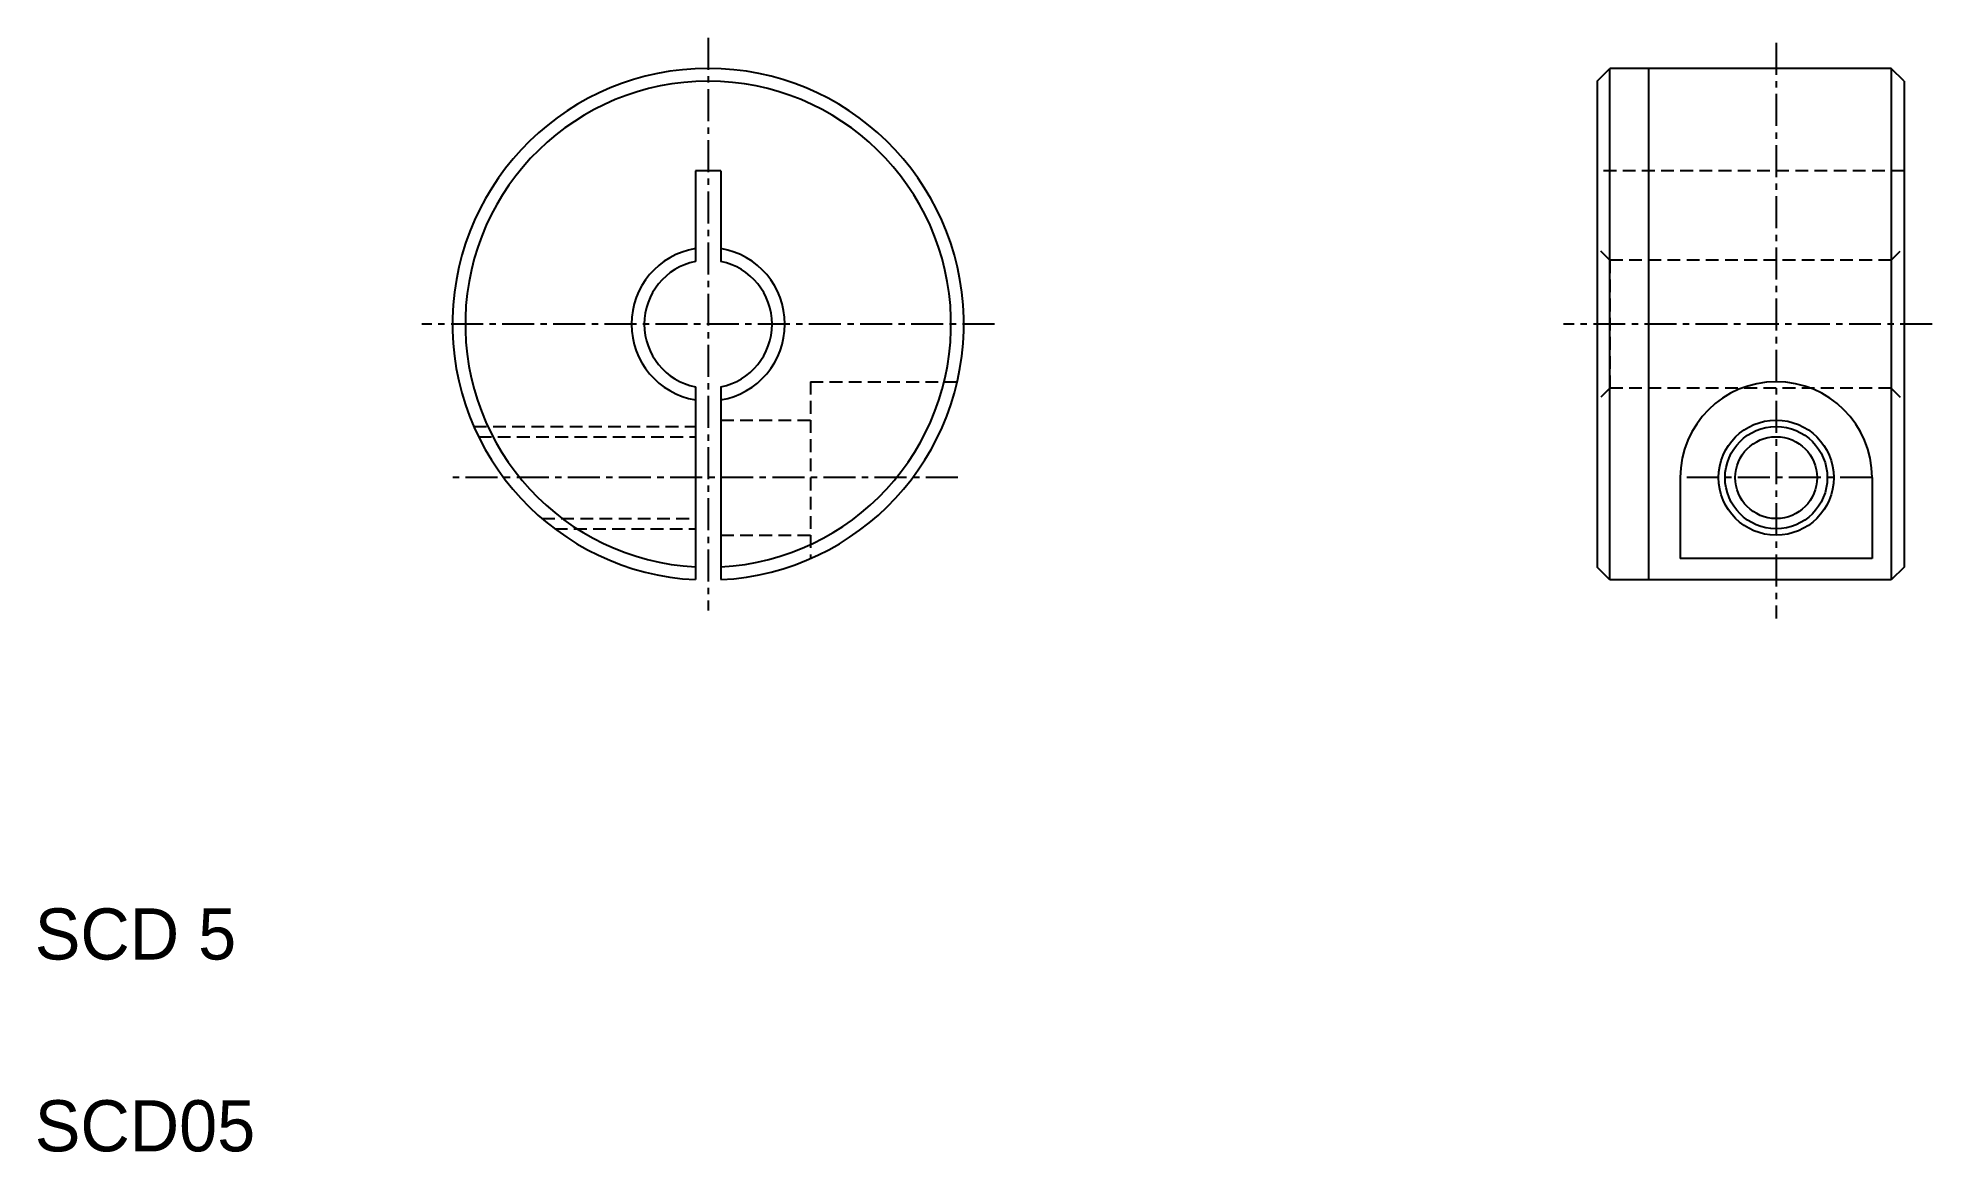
# Model space of a CAD drawing. Extents: x 29.3 to 103.4, y 33.8 to 77.4.
import ezdxf

# ---------------------------------------------------------------- set-up
doc = ezdxf.new("R2010")
doc.units = 0
doc.linetypes.add('CENTER', pattern=[2, 1.25, -0.25, 0.25, -0.25])
doc.linetypes.add('DASHED', pattern=[0.75, 0.5, -0.25])
doc.layers.get('0').update_dxf_attribs({"linetype": 'CONTINUOUS'})
doc.layers.add('CENTER', color=1, linetype='CENTER')

msp = doc.modelspace()

# ---------------------------------------------------------------- linework, layer by layer
at = {"color": 7, "linetype": 'CONTINUOUS'}
for p, q in [((90.312, 75.704), (90.812, 76.204)), ((90.312, 75.704), (90.312, 56.704)), ((101.812, 76.204), (90.812, 76.204)), ((90.812, 56.204), (90.812, 76.204)), ((92.312, 76.204), (92.312, 56.204)), ((101.812, 76.204), (101.812, 56.204)), ((102.312, 75.704), (101.812, 76.204)), ((102.312, 75.704), (102.312, 56.704)), ((55.039, 72.204), (55.039, 68.653)), ((56.039, 72.204), (55.039, 72.204)), ((56.039, 72.204), (56.039, 68.653)), ((55.039, 63.754), (55.039, 56.216)), ((56.039, 63.754), (56.039, 56.216)), ((93.562, 60.204), (93.562, 57.038)), ((101.062, 60.204), (101.062, 57.038)), ((90.812, 56.204), (90.312, 56.704)), ((101.062, 57.038), (93.562, 57.038)), ((102.312, 56.704), (101.812, 56.204)), ((101.812, 56.204), (90.812, 56.204))]:
    msp.add_line(p, q, dxfattribs=at)
at = {"color": 3, "linetype": 'DASHED'}
for p, q in [((102.312, 72.204), (90.312, 72.204)), ((90.812, 68.704), (90.312, 69.204)), ((101.812, 68.704), (102.312, 69.204)), ((101.812, 68.704), (90.812, 68.704)), ((90.812, 68.704), (90.812, 63.704)), ((96.312, 68.704), (96.312, 68.704)), ((99.312, 68.704), (99.312, 68.704)), ((101.812, 68.704), (101.812, 63.704)), ((59.539, 63.954), (65.283, 63.954)), ((59.539, 63.954), (59.539, 57.038)), ((90.812, 63.704), (90.312, 63.204)), ((101.812, 63.704), (90.812, 63.704)), ((101.812, 63.704), (102.312, 63.204)), ((56.039, 62.454), (59.539, 62.454)), ((46.374, 62.204), (55.039, 62.204)), ((46.559, 61.804), (55.039, 61.804)), ((49.04, 58.604), (55.039, 58.604)), ((49.539, 58.204), (55.039, 58.204)), ((56.039, 57.954), (59.539, 57.954))]:
    msp.add_line(p, q, dxfattribs=at)
at = {"color": 7, "linetype": 'CONTINUOUS'}
for radius in [2.25, 1.6]:
    msp.add_circle((97.312, 60.204), radius, dxfattribs=at)
at = {"color": 3, "linetype": 'CONTINUOUS'}
msp.add_circle((97.312, 60.204), 2, dxfattribs=at)
at = {"color": 7, "linetype": 'CONTINUOUS'}
for centre, radius, start, end in [((55.539, 66.204), 10, 272.86598, 267.13402), ((55.539, 66.204), 9.5, 273.01696, 266.98304), ((55.539, 66.204), 3, 99.59407, 260.40593), ((55.539, 66.204), 3, 279.59407, 80.40593), ((55.539, 66.204), 2.5, 101.53696, 258.46304), ((55.539, 66.204), 2.5, 281.53696, 78.46304), ((97.312, 60.204), 3.75, 0, 180)]:
    msp.add_arc(centre, radius, start, end, dxfattribs=at)
at = {"layer": 'CENTER', "color": 1, "linetype": 'CENTER'}
for p, q in [((55.539, 77.397), (55.539, 55.01)), ((97.312, 77.204), (97.312, 54.704)), ((66.733, 66.204), (44.346, 66.204)), ((103.411, 66.204), (88.998, 66.204)), ((65.301, 60.204), (45.384, 60.204)), ((101.062, 60.204), (93.562, 60.204))]:
    msp.add_line(p, q, dxfattribs=at)

# ---------------------------------------------------------------- texts
at = {"color": 7, "linetype": 'CONTINUOUS'}
for s, p in [('SCD 5', (29.201, 41.364)), ('SCD05', (29.201, 33.864))]:
    msp.add_text(s, height=2, dxfattribs=at).set_placement(p)

doc.saveas('drawing.dxf')
